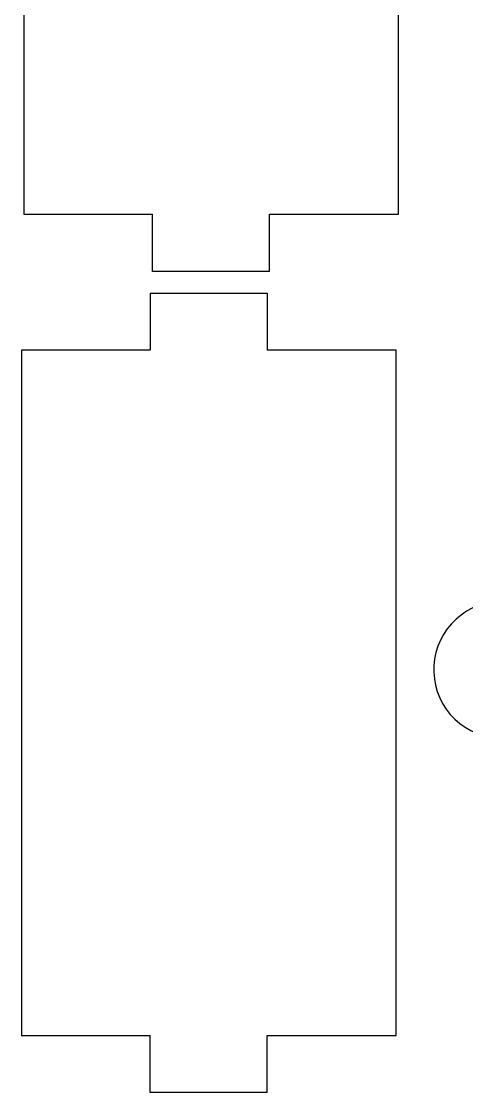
# Model space of a CAD drawing. Header units: millimetres. Extents: x -3928 to -434, y -548 to 1409.
# Drawn here: x -1845.4 to -1806.4, y 710.4 to 804.1 of the extents above; entities that cross this region are included whole.
import ezdxf

# ---------------------------------------------------------------- set-up
doc = ezdxf.new("R2010")
doc.units = ezdxf.units.MM
doc.header["$MEASUREMENT"] = 0
doc.layers.add('layer 1', color=7, linetype='Continuous')

msp = doc.modelspace()

# ---------------------------------------------------------------- linework, layer by layer
at = {"layer": 'layer 1', "color": 1, "lineweight": 25}
for points in [[(-1845.1972, 847.2552), (-1845.1972, 847.2552), (-1845.1972, 787.2551), (-1845.1972, 787.2551)], [(-1812.397, 787.2551), (-1812.397, 787.2551), (-1812.397, 847.2552), (-1812.397, 847.2552)], [(-1845.1972, 787.2551), (-1845.1972, 787.2551), (-1833.9221, 787.2551), (-1833.9221, 787.2551)], [(-1833.9221, 782.2552), (-1833.9221, 782.2552), (-1833.9221, 787.2551), (-1833.9221, 787.2551)], [(-1823.6721, 782.2552), (-1823.6721, 782.2552), (-1823.6721, 787.2551), (-1823.6721, 787.2551)], [(-1823.6721, 787.2551), (-1823.6721, 787.2551), (-1812.397, 787.2551), (-1812.397, 787.2551)], [(-1823.6721, 782.2552), (-1823.6721, 782.2552), (-1833.9221, 782.2552), (-1833.9221, 782.2552)], [(-1834.1254, 780.3544), (-1834.1254, 780.3544), (-1823.8754, 780.3544), (-1823.8754, 780.3544)], [(-1834.1254, 780.3544), (-1834.1254, 780.3544), (-1834.1254, 775.3544), (-1834.1254, 775.3544)], [(-1823.8754, 780.3544), (-1823.8754, 780.3544), (-1823.8754, 775.3544), (-1823.8754, 775.3544)], [(-1845.4005, 775.3544), (-1845.4005, 775.3544), (-1845.4005, 715.3544), (-1845.4005, 715.3544)], [(-1834.1254, 775.3544), (-1834.1254, 775.3544), (-1845.4005, 775.3544), (-1845.4005, 775.3544)], [(-1812.6003, 775.3544), (-1812.6003, 775.3544), (-1823.8754, 775.3544), (-1823.8754, 775.3544)], [(-1812.6003, 715.3544), (-1812.6003, 715.3544), (-1812.6003, 775.3544), (-1812.6003, 775.3544)], [(-1845.4005, 715.3544), (-1845.4005, 715.3544), (-1834.1254, 715.3544), (-1834.1254, 715.3544)], [(-1834.1254, 710.3545), (-1834.1254, 710.3545), (-1834.1254, 715.3544), (-1834.1254, 715.3544)], [(-1823.8754, 710.3545), (-1823.8754, 710.3545), (-1823.8754, 715.3544), (-1823.8754, 715.3544)], [(-1823.8754, 715.3544), (-1823.8754, 715.3544), (-1812.6003, 715.3544), (-1812.6003, 715.3544)], [(-1823.8754, 710.3545), (-1823.8754, 710.3545), (-1834.1254, 710.3545), (-1834.1254, 710.3545)]]:
    msp.add_open_spline(points, degree=3, dxfattribs=at)
msp.add_open_spline([(-1799.8891, 752.3083), (-1799.8891, 752.3083), (-1800.3784, 752.6124), (-1800.3784, 752.6124), (-1800.3784, 752.6124), (-1800.3784, 752.6124), (-1800.8948, 752.8685), (-1800.8948, 752.8685), (-1800.8948, 752.8685), (-1800.8948, 752.8685), (-1801.4335, 753.0735), (-1801.4335, 753.0735), (-1801.4335, 753.0735), (-1801.4335, 753.0735), (-1801.9891, 753.2259), (-1801.9891, 753.2259), (-1801.9891, 753.2259), (-1801.9891, 753.2259), (-1802.5568, 753.3243), (-1802.5568, 753.3243), (-1802.5568, 753.3243), (-1802.5568, 753.3243), (-1803.1314, 753.3681), (-1803.1314, 753.3681), (-1803.1314, 753.3681), (-1803.1314, 753.3681), (-1803.7079, 753.3561), (-1803.7079, 753.3561), (-1803.7079, 753.3561), (-1803.7079, 753.3561), (-1804.2801, 753.289), (-1804.2801, 753.289), (-1804.2801, 753.289), (-1804.2801, 753.289), (-1804.8435, 753.1677), (-1804.8435, 753.1677), (-1804.8435, 753.1677), (-1804.8435, 753.1677), (-1805.3924, 752.9923), (-1805.3924, 752.9923), (-1805.3924, 752.9923), (-1805.3924, 752.9923), (-1805.9223, 752.7655), (-1805.9223, 752.7655), (-1805.9223, 752.7655), (-1805.9223, 752.7655), (-1806.4278, 752.4886), (-1806.4278, 752.4886), (-1806.4278, 752.4886), (-1806.4278, 752.4886), (-1806.904, 752.1647), (-1806.904, 752.1647), (-1806.904, 752.1647), (-1806.904, 752.1647), (-1807.3475, 751.7964), (-1807.3475, 751.7964), (-1807.3475, 751.7964), (-1807.3475, 751.7964), (-1807.7535, 751.3876), (-1807.7535, 751.3876), (-1807.7535, 751.3876), (-1807.7535, 751.3876), (-1808.1183, 750.9416), (-1808.1183, 750.9416), (-1808.1183, 750.9416), (-1808.1183, 750.9416), (-1808.4386, 750.4626), (-1808.4386, 750.4626), (-1808.4386, 750.4626), (-1808.4386, 750.4626), (-1808.7117, 749.9549), (-1808.7117, 749.9549), (-1808.7117, 749.9549), (-1808.7117, 749.9549), (-1808.9346, 749.4236), (-1808.9346, 749.4236), (-1808.9346, 749.4236), (-1808.9346, 749.4236), (-1809.1057, 748.8733), (-1809.1057, 748.8733), (-1809.1057, 748.8733), (-1809.1057, 748.8733), (-1809.2232, 748.3089), (-1809.2232, 748.3089), (-1809.2232, 748.3089), (-1809.2232, 748.3089), (-1809.2856, 747.7363), (-1809.2856, 747.7363), (-1809.2856, 747.7363), (-1809.2856, 747.7363), (-1809.2934, 747.1599), (-1809.2934, 747.1599), (-1809.2934, 747.1599), (-1809.2934, 747.1599), (-1809.2454, 746.5855), (-1809.2454, 746.5855), (-1809.2454, 746.5855), (-1809.2454, 746.5855), (-1809.1428, 746.0186), (-1809.1428, 746.0186), (-1809.1428, 746.0186), (-1809.1428, 746.0186), (-1808.9861, 745.4641), (-1808.9861, 745.4641), (-1808.9861, 745.4641), (-1808.9861, 745.4641), (-1808.7769, 744.9271), (-1808.7769, 744.9271), (-1808.7769, 744.9271), (-1808.7769, 744.9271), (-1808.5173, 744.4124), (-1808.5173, 744.4124), (-1808.5173, 744.4124), (-1808.5173, 744.4124), (-1808.2097, 743.9253), (-1808.2097, 743.9253), (-1808.2097, 743.9253), (-1808.2097, 743.9253), (-1807.8562, 743.4698), (-1807.8562, 743.4698), (-1807.8562, 743.4698), (-1807.8562, 743.4698), (-1807.4611, 743.0504), (-1807.4611, 743.0504), (-1807.4611, 743.0504), (-1807.4611, 743.0504), (-1807.0275, 742.6711), (-1807.0275, 742.6711), (-1807.0275, 742.6711), (-1807.0275, 742.6711), (-1806.5594, 742.3346), (-1806.5594, 742.3346), (-1806.5594, 742.3346), (-1806.5594, 742.3346), (-1806.0613, 742.0449), (-1806.0613, 742.0449), (-1806.0613, 742.0449), (-1806.0613, 742.0449), (-1805.5377, 741.8044), (-1805.5377, 741.8044), (-1805.5377, 741.8044), (-1805.5377, 741.8044), (-1804.9934, 741.6149), (-1804.9934, 741.6149), (-1804.9934, 741.6149), (-1804.9934, 741.6149), (-1804.4335, 741.4787), (-1804.4335, 741.4787)], degree=3, knots=[0, 0, 0, 0, 0.0263158, 0.0263158, 0.0263158, 0.0263158, 0.0526316, 0.0526316, 0.0526316, 0.0526316, 0.0789474, 0.0789474, 0.0789474, 0.0789474, 0.1052632, 0.1052632, 0.1052632, 0.1052632, 0.1315789, 0.1315789, 0.1315789, 0.1315789, 0.1578947, 0.1578947, 0.1578947, 0.1578947, 0.1842105, 0.1842105, 0.1842105, 0.1842105, 0.2105263, 0.2105263, 0.2105263, 0.2105263, 0.2368421, 0.2368421, 0.2368421, 0.2368421, 0.2631579, 0.2631579, 0.2631579, 0.2631579, 0.2894737, 0.2894737, 0.2894737, 0.2894737, 0.3157895, 0.3157895, 0.3157895, 0.3157895, 0.3421053, 0.3421053, 0.3421053, 0.3421053, 0.3684211, 0.3684211, 0.3684211, 0.3684211, 0.3947368, 0.3947368, 0.3947368, 0.3947368, 0.4210526, 0.4210526, 0.4210526, 0.4210526, 0.4473684, 0.4473684, 0.4473684, 0.4473684, 0.4736842, 0.4736842, 0.4736842, 0.4736842, 0.5, 0.5, 0.5, 0.5, 0.5263158, 0.5263158, 0.5263158, 0.5263158, 0.5526316, 0.5526316, 0.5526316, 0.5526316, 0.5789474, 0.5789474, 0.5789474, 0.5789474, 0.6052632, 0.6052632, 0.6052632, 0.6052632, 0.6315789, 0.6315789, 0.6315789, 0.6315789, 0.6578947, 0.6578947, 0.6578947, 0.6578947, 0.6842105, 0.6842105, 0.6842105, 0.6842105, 0.7105263, 0.7105263, 0.7105263, 0.7105263, 0.7368421, 0.7368421, 0.7368421, 0.7368421, 0.7631579, 0.7631579, 0.7631579, 0.7631579, 0.7894737, 0.7894737, 0.7894737, 0.7894737, 0.8157895, 0.8157895, 0.8157895, 0.8157895, 0.8421053, 0.8421053, 0.8421053, 0.8421053, 0.8684211, 0.8684211, 0.8684211, 0.8684211, 0.8947368, 0.8947368, 0.8947368, 0.8947368, 0.9210526, 0.9210526, 0.9210526, 0.9210526, 0.9473684, 0.9473684, 0.9473684, 0.9473684, 1, 1, 1, 1], dxfattribs=at)

doc.saveas('drawing.dxf')
